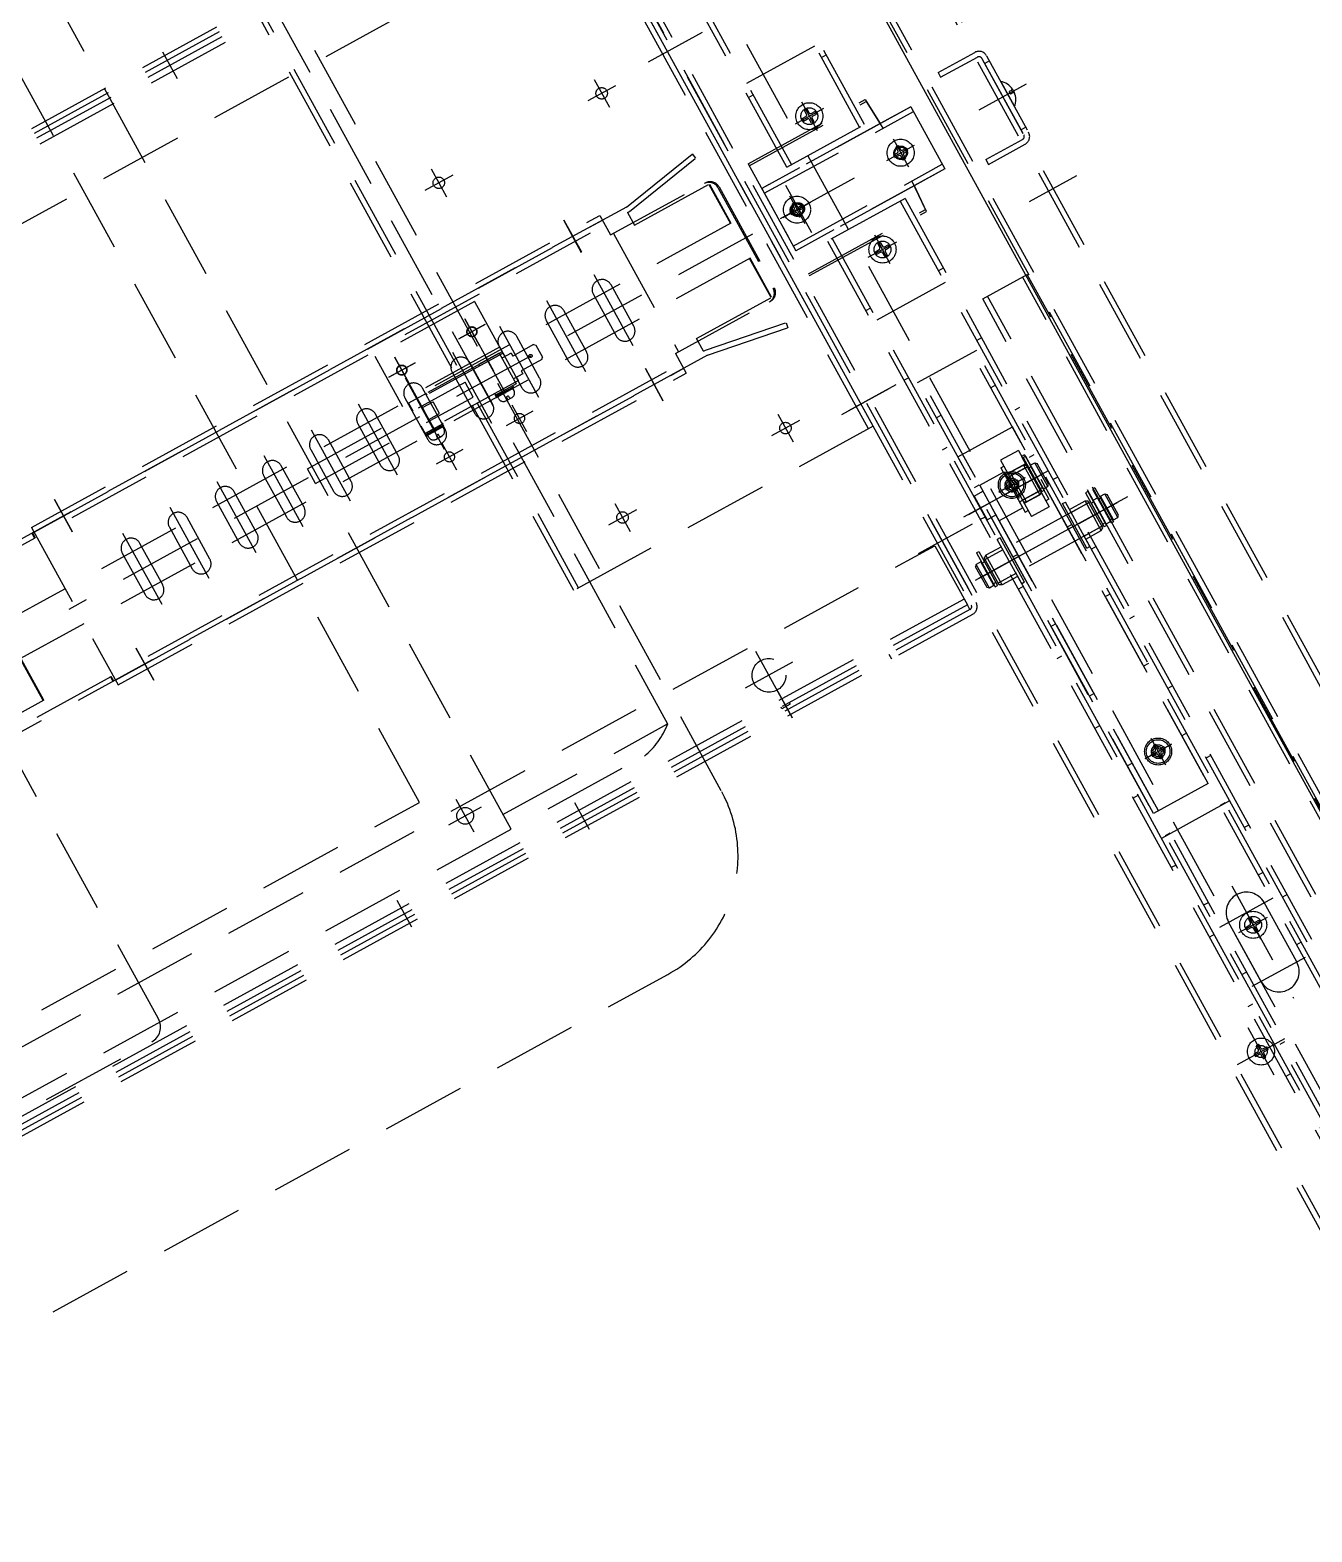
# Model space of a CAD drawing. Header units: millimetres. Extents: x 75184266 to 76346726, y -35077925 to -33679385.
# Drawn here: x 75328082.9 to 75328462.3, y -34896656.2 to -34896211.7 of the extents above; entities that cross this region are included whole.
import ezdxf

# ---------------------------------------------------------------- set-up
doc = ezdxf.new("R2010")
doc.units = ezdxf.units.MM
doc.header["$LTSCALE"] = 50
doc.header["$MEASUREMENT"] = 0
doc.linetypes.add('XR-지하3층$0$생활체육시설(최종)$0$HIDDENX2', pattern=[0.75, 0.5, -0.25])
doc.layers.add('건축', color=8, linetype='CONTINUOUS', plot=False)

msp = doc.modelspace()

# ---------------------------------------------------------------- linework, layer by layer
at = {"layer": '건축'}
msp.add_line((75326728.56, -34893280.17, 0), (75329175.43, -34897737.75, 0), dxfattribs=at)
at = {"layer": '건축', "linetype": 'XR-지하3층$0$생활체육시설(최종)$0$HIDDENX2'}
for p, q in [((75328754.37, -34896933.49, 0), (75327767.93, -34895136.43, 0)), ((75328755.78, -34896932.72, 0), (75327769.33, -34895135.66, 0)), ((75328740.87, -34896940.9, 0), (75327754.43, -34895143.84, 0)), ((75328739.47, -34896941.67, 0), (75327753.02, -34895144.61, 0)), ((75328704.06, -34896961.11, 0), (75327717.61, -34895164.05, 0)), ((75328328.43, -34896240.44, 0), (75327740.41, -34895169.22, 0)), ((75328329.83, -34896239.67, 0), (75327741.81, -34895168.45, 0)), ((75328686.52, -34896970.74, 0), (75327700.08, -34895173.68, 0)), ((75328687.93, -34896969.97, 0), (75327701.48, -34895172.91, 0)), ((75328306.86, -34896252.28, 0), (75327718.84, -34895181.06, 0)), ((75328308.26, -34896251.51, 0), (75327720.24, -34895180.29, 0)), ((75328287.49, -34896436.87, 0), (75328037.27, -34895981.03, 0)), ((75328045.45, -34896005.06, 0), (75328271.61, -34896417.07, 0)), ((75328225.27, -34896448.21, 0), (75327994.3, -34896027.44, 0)), ((75328198.12, -34896440.3, 0), (75327986.39, -34896054.59, 0)), ((75328236.73, -34896156.74, 0), (75327764.85, -34896415.76, 0)), ((75328332.41, -34896328.95, 0), (75328238.43, -34896157.75, 0)), ((75328240.26, -34896157.77, 0), (75328362.87, -34896381.13, 0)), ((75328237.5, -34896158.14, 0), (75327765.62, -34896417.17, 0)), ((75328237.5, -34896158.14, 0), (75327765.62, -34896417.17, 0)), ((75328238.27, -34896159.54, 0), (75327766.39, -34896418.57, 0)), ((75328238.27, -34896159.54, 0), (75327766.39, -34896418.57, 0)), ((75328239.24, -34896161.3, 0), (75327767.35, -34896420.32, 0)), ((75328331, -34896329.72, 0), (75328237.03, -34896158.52, 0)), ((75328238.86, -34896158.54, 0), (75328361.47, -34896381.9, 0)), ((75327776.02, -34896436.1, 0), (75328247.9, -34896177.07, 0)), ((75328243.87, -34896377.55, 0), (75328149.89, -34896206.35, 0)), ((75328245.27, -34896376.78, 0), (75328151.29, -34896205.58, 0)), ((75328265.92, -34896221.14, 0), (75328279.95, -34896213.44, 0)), ((75328267.94, -34896220.03, 0), (75328281.97, -34896212.33, 0)), ((75328122.15, -34896218.15, 0), (75328126.48, -34896226.04, 0)), ((75328295.03, -34896227.4, 0), (75328315.19, -34896216.34, 0)), ((75328317.12, -34896219.84, 0), (75328318.52, -34896219.07, 0)), ((75328351.62, -34896224.29, 0), (75328362.49, -34896218.33, 0)), ((75328352.39, -34896225.69, 0), (75328363.26, -34896219.73, 0)), ((75328366.02, -34896219.35, 0), (75328378.43, -34896241.97, 0)), ((75328351.62, -34896224.29, 0), (75328352.39, -34896225.69, 0)), ((75328364.61, -34896220.12, 0), (75328377.03, -34896242.74, 0)), ((75328366.83, -34896220.84, 0), (75328365.43, -34896221.61, 0)), ((75328256.21, -34896228.18, 0), (75328247.97, -34896232.7, 0)), ((75328249.83, -34896226.32, 0), (75328254.36, -34896234.56, 0)), ((75328363.81, -34896235.28, 0), (75328377.83, -34896227.58, 0)), ((75328370.3, -34896227.16, 0), (75328370.45, -34896227.07, 0)), ((75328370.3, -34896227.16, 0), (75328374.15, -34896234.17, 0)), ((75328295.41, -34896251.27, 0), (75328330.04, -34896232.26, 0)), ((75328295.55, -34896231.68, 0), (75328296.96, -34896230.91, 0)), ((75328295.74, -34896251.86, 0), (75328330.36, -34896232.85, 0)), ((75328311.22, -34896233, 0), (75328315.84, -34896241.42, 0)), ((75328330.04, -34896232.26, 0), (75328334.55, -34896239.37, 0)), ((75328330.36, -34896232.85, 0), (75328335.32, -34896240.77, 0)), ((75328373.33, -34896229.56, 0), (75328372.65, -34896229.93, 0)), ((75328373.75, -34896230.33, 0), (75328373.07, -34896230.7, 0)), ((75328343.55, -34896234.43, 0), (75328299.45, -34896258.63, 0)), ((75328300.22, -34896260.03, 0), (75328344.32, -34896235.83, 0)), ((75328317.74, -34896234.9, 0), (75328309.33, -34896239.52, 0)), ((75328311.44, -34896237.86, 0), (75328312.55, -34896237.25, 0)), ((75328312.73, -34896236.65, 0), (75328312.12, -34896235.54, 0)), ((75328313.5, -34896236.23, 0), (75328312.88, -34896235.12, 0)), ((75328314.09, -34896236.41, 0), (75328315.2, -34896235.79, 0)), ((75328314.95, -34896238.88, 0), (75328314.34, -34896237.77, 0)), ((75328314.51, -34896237.17, 0), (75328315.63, -34896236.56, 0)), ((75328343.55, -34896234.43, 0), (75328334.47, -34896239.41, 0)), ((75328343.55, -34896234.43, 0), (75328353.65, -34896252.83, 0)), ((75328343.55, -34896234.43, 0), (75328353.65, -34896252.83, 0)), ((75328374.15, -34896234.17, 0), (75328374.3, -34896234.08, 0)), ((75328334.47, -34896239.41, 0), (75328299.45, -34896258.63, 0)), ((75328306.86, -34896252.28, 0), (75328329.83, -34896239.67, 0)), ((75328311.86, -34896238.63, 0), (75328312.98, -34896238.02, 0)), ((75328314.18, -34896239.3, 0), (75328313.57, -34896238.19, 0)), ((75328377.61, -34896240.48, 0), (75328376.21, -34896241.25, 0)), ((75328336.46, -34896250.29, 0), (75328344.7, -34896245.77, 0)), ((75328336.46, -34896250.29, 0), (75328344.7, -34896245.77, 0)), ((75328338.32, -34896243.91, 0), (75328342.84, -34896252.15, 0)), ((75328338.32, -34896243.91, 0), (75328342.84, -34896252.15, 0)), ((75328339.16, -34896246.36, 0), (75328339.77, -34896247.48, 0)), ((75328339.93, -34896245.94, 0), (75328340.54, -34896247.05, 0)), ((75328341.14, -34896247.23, 0), (75328342.25, -34896246.62, 0)), ((75328365.76, -34896250.06, 0), (75328376.63, -34896244.1, 0)), ((75328366.53, -34896251.47, 0), (75328377.4, -34896245.5, 0)), ((75328259.38, -34896264.08, 0), (75328278.96, -34896248.37, 0)), ((75328260.28, -34896265.42, 0), (75328279.96, -34896249.61, 0)), ((75328279.96, -34896249.61, 0), (75328278.96, -34896248.37, 0)), ((75328338.48, -34896248.68, 0), (75328339.6, -34896248.07, 0)), ((75328338.91, -34896249.45, 0), (75328340.02, -34896248.84, 0)), ((75328340.62, -34896249.01, 0), (75328341.23, -34896250.13, 0)), ((75328341.38, -34896248.59, 0), (75328342, -34896249.7, 0)), ((75328341.56, -34896248, 0), (75328342.67, -34896247.38, 0)), ((75328365.76, -34896250.06, 0), (75328366.53, -34896251.47, 0)), ((75328208, -34896254.64, 0), (75328199.76, -34896259.17, 0)), ((75328201.62, -34896252.79, 0), (75328206.14, -34896261.03, 0)), ((75328326.85, -34896255.57, 0), (75328293.82, -34896273.7, 0)), ((75328295.41, -34896251.27, 0), (75328313.6, -34896284.4, 0)), ((75328308.79, -34896275.64, 0), (75328352.88, -34896251.43, 0)), ((75328308.79, -34896275.64, 0), (75328352.88, -34896251.43, 0)), ((75328353.65, -34896252.83, 0), (75328309.56, -34896277.04, 0)), ((75328353.65, -34896252.83, 0), (75328344.57, -34896257.82, 0)), ((75328378.72, -34896262.46, 0), (75328392.75, -34896254.76, 0)), ((75328254.69, -34896272.36, 0), (75328282.77, -34896256.95, 0)), ((75328261.81, -34896269.48, 0), (75328283.99, -34896257.31, 0)), ((75328283.83, -34896257.4, 0), (75328290.18, -34896268.97, 0)), ((75328283.99, -34896257.31, 0), (75328290.34, -34896268.88, 0)), ((75328286.46, -34896258.34, 0), (75328302.83, -34896288.15, 0)), ((75328286.83, -34896258.15, 0), (75328303.19, -34896287.95, 0)), ((75328299.45, -34896258.63, 0), (75328309.56, -34896277.04, 0)), ((75328306.48, -34896257.62, 0), (75328314.18, -34896271.65, 0)), ((75328344.57, -34896257.82, 0), (75328309.56, -34896277.04, 0)), ((75328347.9, -34896264.8, 0), (75328343.88, -34896256.37, 0)), ((75328348.23, -34896265.4, 0), (75328344.65, -34896257.77, 0)), ((75328259.38, -34896264.08, 0), (75328051.19, -34896378.37, 0)), ((75328305.78, -34896267.14, 0), (75328314.02, -34896262.61, 0)), ((75328305.78, -34896267.14, 0), (75328314.02, -34896262.61, 0)), ((75328307.63, -34896260.75, 0), (75328312.16, -34896268.99, 0)), ((75328307.63, -34896260.75, 0), (75328312.16, -34896268.99, 0)), ((75328308.48, -34896263.2, 0), (75328309.09, -34896264.32, 0)), ((75328309.25, -34896262.78, 0), (75328309.86, -34896263.9, 0)), ((75328310.45, -34896264.07, 0), (75328311.57, -34896263.46, 0)), ((75328310.88, -34896264.84, 0), (75328311.99, -34896264.23, 0)), ((75328341.86, -34896261.59, 0), (75328318.89, -34896274.2, 0)), ((75328340.46, -34896262.36, 0), (75328708.09, -34896932.09, 0)), ((75328341.86, -34896261.59, 0), (75328709.49, -34896931.32, 0)), ((75327930.98, -34896446.17, 0), (75328260.28, -34896265.42, 0)), ((75328290.34, -34896268.88, 0), (75328009.73, -34896422.91, 0)), ((75328083.34, -34896358.89, 0), (75328251.52, -34896266.58, 0)), ((75328084.11, -34896360.29, 0), (75328252.29, -34896267.98, 0)), ((75328246.15, -34896277.62, 0), (75328240.86, -34896267.98, 0)), ((75328240.93, -34896267.94, 0), (75328246.1, -34896277.37, 0)), ((75328251.52, -34896266.58, 0), (75328254.69, -34896272.36, 0)), ((75328259.74, -34896265.71, 0), (75328261.81, -34896269.48, 0)), ((75328307.8, -34896265.52, 0), (75328308.92, -34896264.91, 0)), ((75328308.22, -34896266.29, 0), (75328309.34, -34896265.68, 0)), ((75328309.93, -34896265.85, 0), (75328310.55, -34896266.97, 0)), ((75328310.7, -34896265.43, 0), (75328311.31, -34896266.55, 0)), ((75328313.27, -34896283.81, 0), (75328347.9, -34896264.8, 0)), ((75328313.6, -34896284.4, 0), (75328348.23, -34896265.4, 0)), ((75328296.75, -34896272.09, 0), (75328094.4, -34896383.17, 0)), ((75328255.56, -34896271.88, 0), (75328274.81, -34896306.95, 0)), ((75328320.29, -34896273.43, 0), (75328687.93, -34896943.16, 0)), ((75328337.5, -34896280.87, 0), (75328332.88, -34896272.45, 0)), ((75328318.89, -34896274.2, 0), (75328686.52, -34896943.93, 0)), ((75328330.98, -34896278.97, 0), (75328339.39, -34896274.35, 0)), ((75328333.09, -34896277.31, 0), (75328334.21, -34896276.7, 0)), ((75328333.52, -34896278.08, 0), (75328334.63, -34896277.47, 0)), ((75328333.77, -34896274.99, 0), (75328334.38, -34896276.1, 0)), ((75328334.54, -34896274.57, 0), (75328335.15, -34896275.68, 0)), ((75328335.22, -34896277.64, 0), (75328335.84, -34896278.75, 0)), ((75328335.74, -34896275.85, 0), (75328336.86, -34896275.24, 0)), ((75328335.99, -34896277.22, 0), (75328336.6, -34896278.33, 0)), ((75328336.17, -34896276.62, 0), (75328337.28, -34896276.01, 0)), ((75328296.02, -34896279.22, 0), (75328015.41, -34896433.26, 0)), ((75328302.21, -34896290.88, 0), (75328295.86, -34896279.31, 0)), ((75328302.37, -34896290.79, 0), (75328296.02, -34896279.22, 0)), ((75328353.17, -34896282.19, 0), (75328351.76, -34896282.96, 0)), ((75328261.38, -34896305.2, 0), (75328249.83, -34896284.16, 0)), ((75328353.69, -34896286.47, 0), (75328333.53, -34896297.53, 0)), ((75328364.86, -34896291.23, 0), (75328378.01, -34896284.02, 0)), ((75328726.44, -34896922.08, 0), (75328376.61, -34896284.79, 0)), ((75328727.84, -34896921.32, 0), (75328378.01, -34896284.02, 0)), ((75328249.62, -34896289.98, 0), (75328256.36, -34896302.25, 0)), ((75328261.58, -34896299.38, 0), (75328254.85, -34896287.11, 0)), ((75328280.19, -34896302.97, 0), (75328302.37, -34896290.79, 0)), ((75328714.69, -34896928.53, 0), (75328364.86, -34896291.23, 0)), ((75328716.09, -34896927.76, 0), (75328366.26, -34896290.46, 0)), ((75328214.41, -34896292.02, 0), (75328184.96, -34896308.19, 0)), ((75328214.41, -34896292.02, 0), (75328222.59, -34896306.92, 0)), ((75328247.43, -34896312.85, 0), (75328235.89, -34896291.81, 0)), ((75328247.64, -34896307.03, 0), (75328240.91, -34896294.76, 0)), ((75328273.94, -34896307.43, 0), (75328302.02, -34896292.02, 0)), ((75328331.6, -34896294.03, 0), (75328330.2, -34896294.8, 0)), ((75328120.92, -34896504.36, 0), (75328006.39, -34896295.73, 0)), ((75328217.61, -34896298.82, 0), (75328209.72, -34896303.15, 0)), ((75328217.5, -34896298.88, 0), (75328209.83, -34896303.09, 0)), ((75328211.5, -34896297.04, 0), (75328215.83, -34896304.93, 0)), ((75328211.55, -34896297.13, 0), (75328215.78, -34896304.84, 0)), ((75328233.49, -34896320.5, 0), (75328221.94, -34896299.46, 0)), ((75328235.68, -34896297.63, 0), (75328242.41, -34896309.9, 0)), ((75328282.8, -34896306.44, 0), (75328306.7, -34896298.32, 0)), ((75328283.44, -34896307.91, 0), (75328307.21, -34896299.84, 0)), ((75328306.7, -34896298.32, 0), (75328307.21, -34896299.84, 0)), ((75328233.7, -34896314.69, 0), (75328226.96, -34896302.41, 0)), ((75328282.26, -34896306.74, 0), (75328280.19, -34896302.97, 0)), ((75328364.47, -34896302.79, 0), (75328363.07, -34896303.56, 0)), ((75327953.5, -34896487.2, 0), (75328282.8, -34896306.44, 0)), ((75328283.44, -34896307.91, 0), (75328075.25, -34896422.2, 0)), ((75328184.96, -34896308.19, 0), (75328193.14, -34896323.09, 0)), ((75328190.77, -34896308.42, 0), (75328195.1, -34896316.31, 0)), ((75328190.81, -34896308.51, 0), (75328195.04, -34896316.23, 0)), ((75328221.82, -34896305.52, 0), (75328192.37, -34896321.69, 0)), ((75328222.59, -34896306.92, 0), (75328193.14, -34896323.09, 0)), ((75328222.96, -34896307.29, 0), (75328195.14, -34896322.56, 0)), ((75328219.55, -34896328.16, 0), (75328208, -34896307.12, 0)), ((75328221.78, -34896307.37, 0), (75328215.67, -34896310.72, 0)), ((75328215.69, -34896304.67, 0), (75328220.02, -34896312.56, 0)), ((75328223.69, -34896319.25, 0), (75328217.74, -34896308.41, 0)), ((75328221.74, -34896305.28, 0), (75328228.47, -34896317.56, 0)), ((75328221.78, -34896307.37, 0), (75328226.74, -34896316.4, 0)), ((75328225.33, -34896307.3, 0), (75328222.58, -34896308.81, 0)), ((75328223.51, -34896308.3, 0), (75328222.96, -34896307.29, 0)), ((75328225.33, -34896307.3, 0), (75328225.82, -34896308.18, 0)), ((75328231.93, -34896304.82, 0), (75328225.82, -34896308.18, 0)), ((75328231.93, -34896304.82, 0), (75328232.64, -34896305, 0)), ((75328232.64, -34896305, 0), (75328234.56, -34896308.51, 0)), ((75328234.33, -34896309.2, 0), (75328234.56, -34896308.51, 0)), ((75328273.94, -34896307.43, 0), (75328277.12, -34896313.21, 0)), ((75328362.99, -34896306.52, 0), (75328345.46, -34896316.15, 0)), ((75328700.95, -34896925.52, 0), (75328361.59, -34896307.29, 0)), ((75328702.35, -34896924.76, 0), (75328362.99, -34896306.52, 0)), ((75328108.17, -34896404.12, 0), (75328276.35, -34896311.81, 0)), ((75328108.94, -34896405.53, 0), (75328277.12, -34896313.21, 0)), ((75328196.88, -34896310.2, 0), (75328188.99, -34896314.53, 0)), ((75328196.76, -34896310.27, 0), (75328189.09, -34896314.47, 0)), ((75328207.79, -34896312.94, 0), (75328214.53, -34896325.21, 0)), ((75328219.76, -34896322.34, 0), (75328213.02, -34896310.07, 0)), ((75328215.67, -34896310.72, 0), (75328215.91, -34896311.16, 0)), ((75328228.7, -34896313.44, 0), (75328225.95, -34896314.95, 0)), ((75328234.33, -34896309.2, 0), (75328228.22, -34896312.56, 0)), ((75328228.22, -34896312.56, 0), (75328228.7, -34896313.44, 0)), ((75328264.92, -34896311.81, 0), (75328270.21, -34896321.45, 0)), ((75328270.28, -34896321.41, 0), (75328265.11, -34896311.99, 0)), ((75328164.99, -34896341.57, 0), (75328211.67, -34896315.94, 0)), ((75328205.61, -34896335.81, 0), (75328194.06, -34896314.77, 0)), ((75328194.95, -34896316.05, 0), (75328199.28, -34896323.94, 0)), ((75328205.82, -34896329.99, 0), (75328199.08, -34896317.72, 0)), ((75328227.43, -34896315.44, 0), (75328199.61, -34896330.72, 0)), ((75328214.08, -34896320.32, 0), (75328211.67, -34896315.94, 0)), ((75328220.62, -34896319.75, 0), (75328225.76, -34896316.93, 0)), ((75328226.74, -34896316.4, 0), (75328220.63, -34896319.75, 0)), ((75328220.8, -34896320.08, 0), (75328225.94, -34896317.26, 0)), ((75328220.98, -34896320.41, 0), (75328226.12, -34896317.59, 0)), ((75328226.12, -34896317.59, 0), (75328225.76, -34896316.93, 0)), ((75328226.15, -34896318.41, 0), (75328225.8, -34896317.77, 0)), ((75328227.43, -34896315.44, 0), (75328226.88, -34896314.44, 0)), ((75328323.19, -34896325.45, 0), (75328337.21, -34896317.76, 0)), ((75328325.2, -34896324.35, 0), (75328339.23, -34896316.65, 0)), ((75328342.91, -34896314.63, 0), (75328341.51, -34896315.4, 0)), ((75328684.82, -34896934.38, 0), (75328345.46, -34896316.15, 0)), ((75328686.22, -34896933.61, 0), (75328346.86, -34896315.38, 0)), ((75328368.64, -34896316.82, 0), (75328367.24, -34896317.59, 0)), ((75328167.4, -34896345.95, 0), (75328214.08, -34896320.32, 0)), ((75328193.85, -34896320.59, 0), (75328200.59, -34896332.86, 0)), ((75328200.13, -34896319.26, 0), (75328194.9, -34896322.13, 0)), ((75328194.9, -34896322.13, 0), (75328196.17, -34896324.45, 0)), ((75328202.96, -34896330.62, 0), (75328197.02, -34896319.79, 0)), ((75328199.03, -34896323.45, 0), (75328202.2, -34896321.71, 0)), ((75328200.13, -34896319.26, 0), (75328200.37, -34896319.69, 0)), ((75328204.13, -34896325.22, 0), (75328202.2, -34896321.71, 0)), ((75328220.39, -34896319.31, 0), (75328220.63, -34896319.75, 0)), ((75328220.98, -34896320.41, 0), (75328220.62, -34896319.75, 0)), ((75328221.66, -34896320.87, 0), (75328221.31, -34896320.23, 0)), ((75328223.7, -34896321.46, 0), (75328225.55, -34896320.45, 0)), ((75328224.18, -34896320.83, 0), (75328223.9, -34896320.32, 0)), ((75328224.76, -34896320.51, 0), (75328224.48, -34896320, 0)), ((75328191.67, -34896343.46, 0), (75328180.12, -34896322.42, 0)), ((75328191.88, -34896337.64, 0), (75328185.14, -34896325.37, 0)), ((75328200.95, -34896326.96, 0), (75328199.03, -34896323.45, 0)), ((75328200.95, -34896326.96, 0), (75328204.13, -34896325.22, 0)), ((75328231.71, -34896324.51, 0), (75328223.82, -34896328.84, 0)), ((75328229.93, -34896330.62, 0), (75328225.6, -34896322.73, 0)), ((75328304.21, -34896325.38, 0), (75328308.73, -34896333.62, 0)), ((75328351.11, -34896326.45, 0), (75328352.51, -34896325.68, 0)), ((75328375.78, -34896323.39, 0), (75328374.38, -34896324.16, 0)), ((75328177.73, -34896351.12, 0), (75328166.18, -34896330.08, 0)), ((75328179.91, -34896328.24, 0), (75328186.65, -34896340.51, 0)), ((75328198.58, -34896328.83, 0), (75328199.85, -34896331.15, 0)), ((75328205.08, -34896328.28, 0), (75328199.85, -34896331.15, 0)), ((75328199.9, -34896331.13, 0), (75328205.04, -34896328.31, 0)), ((75328200.26, -34896331.79, 0), (75328199.9, -34896331.13, 0)), ((75328200.08, -34896331.46, 0), (75328205.22, -34896328.64, 0)), ((75328200.26, -34896331.79, 0), (75328205.4, -34896328.97, 0)), ((75328204.84, -34896327.85, 0), (75328205.08, -34896328.28, 0)), ((75328205.4, -34896328.97, 0), (75328205.04, -34896328.31, 0)), ((75328205.42, -34896329.79, 0), (75328205.07, -34896329.15, 0)), ((75328332.41, -34896328.95, 0), (75328243.87, -34896377.55, 0)), ((75328310.59, -34896327.24, 0), (75328302.35, -34896331.76, 0)), ((75328357.5, -34896338, 0), (75328373.63, -34896329.14, 0)), ((75328431.57, -34896434.69, 0), (75328373.63, -34896329.14, 0)), ((75328177.93, -34896345.3, 0), (75328171.2, -34896333.02, 0)), ((75328200.94, -34896332.25, 0), (75328200.59, -34896331.61, 0)), ((75328202.97, -34896332.84, 0), (75328204.83, -34896331.82, 0)), ((75328203.46, -34896332.2, 0), (75328203.18, -34896331.69, 0)), ((75328204.03, -34896331.89, 0), (75328203.75, -34896331.38, 0)), ((75328209.2, -34896341.99, 0), (75328204.87, -34896334.1, 0)), ((75328354.22, -34896335.23, 0), (75328352.82, -34896336, 0)), ((75328163.78, -34896358.77, 0), (75328152.24, -34896337.73, 0)), ((75328165.97, -34896335.89, 0), (75328172.71, -34896348.17, 0)), ((75328210.98, -34896335.88, 0), (75328203.09, -34896340.22, 0)), ((75328415.44, -34896443.54, 0), (75328357.5, -34896338, 0)), ((75328416.84, -34896442.77, 0), (75328358.9, -34896337.23, 0)), ((75328375.4, -34896336.16, 0), (75328370.14, -34896339.04, 0)), ((75328370.14, -34896339.04, 0), (75328379.28, -34896355.7, 0)), ((75328377.56, -34896340.09, 0), (75328372.3, -34896342.98, 0)), ((75328377.57, -34896340.1, 0), (75328372.96, -34896342.63, 0)), ((75328375.4, -34896336.16, 0), (75328384.54, -34896352.81, 0)), ((75328377.24, -34896337.43, 0), (75328376.36, -34896337.91, 0)), ((75328376.36, -34896337.91, 0), (75328383.58, -34896351.06, 0)), ((75328376.78, -34896338.25, 0), (75328377.48, -34896337.87, 0)), ((75328376.78, -34896338.25, 0), (75328382.3, -34896348.3, 0)), ((75328377.24, -34896337.43, 0), (75328384.46, -34896350.58, 0)), ((75328377.48, -34896337.87, 0), (75328383, -34896347.92, 0)), ((75328379.95, -34896337.42, 0), (75328378.55, -34896338.19, 0)), ((75328378.94, -34896340.48, 0), (75328380.26, -34896339.76, 0)), ((75328380.26, -34896339.76, 0), (75328380.94, -34896339.96, 0)), ((75328384.11, -34896346.78, 0), (75328380.26, -34896339.76, 0)), ((75328384.31, -34896346.1, 0), (75328380.94, -34896339.96, 0)), ((75328384.31, -34896346.1, 0), (75328380.94, -34896339.96, 0)), ((75328152.03, -34896343.55, 0), (75328158.76, -34896355.82, 0)), ((75328163.99, -34896352.95, 0), (75328157.26, -34896340.68, 0)), ((75328167.4, -34896345.95, 0), (75328164.99, -34896341.57, 0)), ((75328359.31, -34896355.82, 0), (75328385.35, -34896341.53, 0)), ((75328363.96, -34896346.43, 0), (75328370.97, -34896342.58, 0)), ((75328377.39, -34896344.19, 0), (75328369.5, -34896348.52, 0)), ((75328377.34, -34896344.22, 0), (75328369.63, -34896348.45, 0)), ((75328370.23, -34896341.28, 0), (75328371.1, -34896340.8, 0)), ((75328370.23, -34896341.28, 0), (75328377.44, -34896354.43, 0)), ((75328376.74, -34896353.1, 0), (75328370.97, -34896342.58, 0)), ((75328371.1, -34896340.8, 0), (75328378.32, -34896353.94, 0)), ((75328371.28, -34896342.41, 0), (75328375.61, -34896350.3, 0)), ((75328375.6, -34896350.19, 0), (75328371.37, -34896342.48, 0)), ((75328382.31, -34896343.2, 0), (75328371.61, -34896349.07, 0)), ((75328371.93, -34896344.33, 0), (75328378.07, -34896340.97, 0)), ((75328382.48, -34896343.11, 0), (75328372.21, -34896348.74, 0)), ((75328372.31, -34896342.99, 0), (75328376.91, -34896340.46, 0)), ((75328372.37, -34896348.65, 0), (75328383.07, -34896342.78, 0)), ((75328372.96, -34896342.63, 0), (75328372.51, -34896343.37, 0)), ((75328372.51, -34896343.37, 0), (75328376.91, -34896351.37, 0)), ((75328378.05, -34896340.98, 0), (75328372.79, -34896343.86, 0)), ((75328372.79, -34896343.86, 0), (75328378.05, -34896340.98, 0)), ((75328372.84, -34896344.24, 0), (75328373.45, -34896345.35, 0)), ((75328372.96, -34896342.63, 0), (75328377.78, -34896351.39, 0)), ((75328384.22, -34896342.15, 0), (75328376.86, -34896346.19, 0)), ((75328376.91, -34896340.46, 0), (75328381.72, -34896349.23, 0)), ((75328376.91, -34896340.46, 0), (75328377.77, -34896340.48, 0)), ((75328377.77, -34896340.48, 0), (75328382.17, -34896348.49, 0)), ((75328381.92, -34896347.98, 0), (75328378.07, -34896340.97, 0)), ((75328378.31, -34896341.4, 0), (75328379.18, -34896340.92, 0)), ((75328382.79, -34896347.5, 0), (75328378.94, -34896340.48, 0)), ((75328387.09, -34896343.99, 0), (75328385.69, -34896344.76, 0)), ((75328149.84, -34896366.42, 0), (75328138.29, -34896345.38, 0)), ((75328150.05, -34896360.6, 0), (75328143.31, -34896348.33, 0)), ((75328360.71, -34896355.06, 0), (75328372.98, -34896348.32, 0)), ((75328362.29, -34896349.63, 0), (75328364.92, -34896348.18, 0)), ((75328362.42, -34896347.05, 0), (75328363.82, -34896346.28, 0)), ((75328369.73, -34896356.95, 0), (75328363.96, -34896346.43, 0)), ((75328372.5, -34896346.37, 0), (75328371.39, -34896346.98, 0)), ((75328372.93, -34896347.14, 0), (75328371.81, -34896347.75, 0)), ((75328372.07, -34896344.66, 0), (75328372.68, -34896345.78, 0)), ((75328373.52, -34896347.31, 0), (75328374.13, -34896348.43, 0)), ((75328375.16, -34896344.92, 0), (75328374.04, -34896345.53, 0)), ((75328374.29, -34896346.89, 0), (75328374.9, -34896348, 0)), ((75328375.58, -34896345.68, 0), (75328374.46, -34896346.3, 0)), ((75328375.78, -34896351.35, 0), (75328381.92, -34896347.98, 0)), ((75328381.9, -34896347.99, 0), (75328376.64, -34896350.88, 0)), ((75328376.64, -34896350.88, 0), (75328381.9, -34896347.99, 0)), ((75328382.37, -34896348.86, 0), (75328377.11, -34896351.75, 0)), ((75328382.38, -34896348.87, 0), (75328377.78, -34896351.39, 0)), ((75328381.68, -34896347.54, 0), (75328382.55, -34896347.06, 0)), ((75328381.72, -34896349.23, 0), (75328382.17, -34896348.49, 0)), ((75328382.3, -34896348.3, 0), (75328383, -34896347.92, 0)), ((75328382.79, -34896347.5, 0), (75328384.11, -34896346.78, 0)), ((75328384.11, -34896346.78, 0), (75328384.31, -34896346.1, 0)), ((75328384.11, -34896346.78, 0), (75328384.31, -34896346.1, 0)), ((75328395.96, -34896348.31, 0), (75328395.26, -34896348.7, 0)), ((75328395.26, -34896348.7, 0), (75328400.78, -34896358.75, 0)), ((75328395.96, -34896348.31, 0), (75328401.48, -34896358.36, 0)), ((75328398.07, -34896347.16, 0), (75328397.37, -34896347.54, 0)), ((75328397.37, -34896347.54, 0), (75328402.89, -34896357.59, 0)), ((75328398.07, -34896347.16, 0), (75328403.59, -34896357.21, 0)), ((75328399.69, -34896349.69, 0), (75328401, -34896348.97, 0)), ((75328404.85, -34896355.98, 0), (75328401, -34896348.97, 0)), ((75328401, -34896348.97, 0), (75328401.68, -34896349.17, 0)), ((75328095.47, -34896360.33, 0), (75328090.18, -34896350.69, 0)), ((75328090.18, -34896350.69, 0), (75328095.35, -34896360.11, 0)), ((75328135.9, -34896374.07, 0), (75328124.35, -34896353.04, 0)), ((75328138.09, -34896351.2, 0), (75328144.82, -34896363.47, 0)), ((75328255.99, -34896351.84, 0), (75328260.52, -34896360.08, 0)), ((75328362.29, -34896349.63, 0), (75328366.14, -34896356.64, 0)), ((75328362.73, -34896374.54, 0), (75328407.79, -34896349.8, 0)), ((75328396.71, -34896351.33, 0), (75328365.15, -34896368.65, 0)), ((75328376.74, -34896353.1, 0), (75328369.73, -34896356.95, 0)), ((75328377.78, -34896351.39, 0), (75328376.91, -34896351.37, 0)), ((75328377.12, -34896351.75, 0), (75328381.72, -34896349.23, 0)), ((75328384.54, -34896352.81, 0), (75328379.28, -34896355.7, 0)), ((75328384.46, -34896350.58, 0), (75328383.58, -34896351.06, 0)), ((75328388.45, -34896351.87, 0), (75328389.32, -34896351.39, 0)), ((75328395.67, -34896365.02, 0), (75328388.45, -34896351.87, 0)), ((75328396.54, -34896364.53, 0), (75328389.32, -34896351.39, 0)), ((75328390.53, -34896353.58, 0), (75328395.13, -34896351.05, 0)), ((75328391.01, -34896354.45, 0), (75328396.27, -34896351.57, 0)), ((75328393.37, -34896357.72, 0), (75328405.64, -34896350.98, 0)), ((75328399.94, -34896359.82, 0), (75328395.13, -34896351.05, 0)), ((75328395.13, -34896351.05, 0), (75328396, -34896351.07, 0)), ((75328395.26, -34896356.68, 0), (75328402.62, -34896352.64, 0)), ((75328400.39, -34896359.08, 0), (75328396, -34896351.07, 0)), ((75328400.56, -34896358.34, 0), (75328396.71, -34896351.33, 0)), ((75328396.95, -34896351.76, 0), (75328397.82, -34896351.28, 0)), ((75328397.36, -34896355.53, 0), (75328404.72, -34896351.49, 0)), ((75328397.58, -34896350.84, 0), (75328398.81, -34896350.17, 0)), ((75328401.43, -34896357.86, 0), (75328397.58, -34896350.84, 0)), ((75328402.66, -34896357.18, 0), (75328398.81, -34896350.17, 0)), ((75328399.05, -34896350.61, 0), (75328399.93, -34896350.13, 0)), ((75328403.54, -34896356.7, 0), (75328399.69, -34896349.69, 0)), ((75328405.05, -34896355.3, 0), (75328401.68, -34896349.17, 0)), ((75328405.05, -34896355.3, 0), (75328401.68, -34896349.17, 0)), ((75328136.11, -34896368.26, 0), (75328129.37, -34896355.98, 0)), ((75328262.38, -34896353.7, 0), (75328254.14, -34896358.22, 0)), ((75328347.82, -34896365.55, 0), (75328361.84, -34896357.85, 0)), ((75328365.53, -34896355.83, 0), (75328364.12, -34896356.6, 0)), ((75328366.14, -34896356.64, 0), (75328368.77, -34896355.2, 0)), ((75328377.44, -34896354.43, 0), (75328378.32, -34896353.94, 0)), ((75328396.35, -34896356.08, 0), (75328384.08, -34896362.82, 0)), ((75328400.53, -34896353.79, 0), (75328389.83, -34896359.66, 0)), ((75328400.32, -34896357.9, 0), (75328401.19, -34896357.42, 0)), ((75328401.43, -34896357.86, 0), (75328402.66, -34896357.18, 0)), ((75328402.42, -34896356.75, 0), (75328403.3, -34896356.26, 0)), ((75328403.59, -34896357.21, 0), (75328402.89, -34896357.59, 0)), ((75328403.54, -34896356.7, 0), (75328404.85, -34896355.98, 0)), ((75328404.85, -34896355.98, 0), (75328405.05, -34896355.3, 0)), ((75328404.85, -34896355.98, 0), (75328405.05, -34896355.3, 0)), ((75328083.34, -34896358.89, 0), (75328108.94, -34896405.53, 0)), ((75328083.46, -34896360.65, 0), (75328084.23, -34896362.05, 0)), ((75328083.62, -34896360.56, 0), (75328084.39, -34896361.97, 0)), ((75328121.96, -34896381.73, 0), (75328110.41, -34896360.69, 0)), ((75328124.14, -34896358.85, 0), (75328130.88, -34896371.13, 0)), ((75328345.8, -34896366.66, 0), (75328359.83, -34896358.96, 0)), ((75328400.56, -34896358.34, 0), (75328369, -34896375.66, 0)), ((75328370.04, -34896361.97, 0), (75328369.16, -34896362.45, 0)), ((75328377.26, -34896375.12, 0), (75328370.04, -34896361.97, 0)), ((75328391.26, -34896358.02, 0), (75328389.86, -34896358.79, 0)), ((75328394.86, -34896361.47, 0), (75328400.12, -34896358.58, 0)), ((75328395.34, -34896362.34, 0), (75328399.94, -34896359.82, 0)), ((75328399.94, -34896359.82, 0), (75328400.39, -34896359.08, 0)), ((75328401.48, -34896358.36, 0), (75328400.78, -34896358.75, 0)), ((75327878.8, -34896623.35, 0), (75328350.68, -34896364.32, 0)), ((75328110.2, -34896366.51, 0), (75328116.94, -34896378.78, 0)), ((75328122.17, -34896375.91, 0), (75328115.43, -34896363.64, 0)), ((75328350.68, -34896364.32, 0), (75328360.3, -34896381.85, 0)), ((75328363, -34896366.4, 0), (75328363.71, -34896366.02, 0)), ((75328363, -34896366.4, 0), (75328368.52, -34896376.46, 0)), ((75328363.71, -34896366.02, 0), (75328369.22, -34896376.07, 0)), ((75328370.85, -34896365.52, 0), (75328365.59, -34896368.41, 0)), ((75328370.37, -34896364.64, 0), (75328365.76, -34896367.17, 0)), ((75328376.38, -34896375.6, 0), (75328369.16, -34896362.45, 0)), ((75328381.63, -34896364.17, 0), (75328369.35, -34896370.9, 0)), ((75328395.67, -34896365.02, 0), (75328396.54, -34896364.53, 0)), ((75328398.4, -34896364.59, 0), (75328397, -34896365.36, 0)), ((75328362.96, -34896369.85, 0), (75328362.76, -34896370.53, 0)), ((75328366.13, -34896376.67, 0), (75328362.76, -34896370.53, 0)), ((75328366.13, -34896376.67, 0), (75328362.76, -34896370.53, 0)), ((75328364.27, -34896369.13, 0), (75328362.96, -34896369.85, 0)), ((75328366.81, -34896376.86, 0), (75328362.96, -34896369.85, 0)), ((75328370.45, -34896370.3, 0), (75328363.08, -34896374.34, 0)), ((75328368.12, -34896376.14, 0), (75328364.27, -34896369.13, 0)), ((75328365.39, -34896369.09, 0), (75328364.51, -34896369.57, 0)), ((75328369, -34896375.66, 0), (75328365.15, -34896368.65, 0)), ((75328365.17, -34896373.2, 0), (75328375.87, -34896367.32, 0)), ((75328365.76, -34896367.17, 0), (75328365.31, -34896367.91, 0)), ((75328369.71, -34896375.92, 0), (75328365.31, -34896367.91, 0)), ((75328370.58, -34896375.94, 0), (75328365.76, -34896367.17, 0)), ((75328373.73, -34896367.65, 0), (75328375.13, -34896366.88, 0)), ((75328086.8, -34896410.15, 0), (75328067.56, -34896375.09, 0)), ((75328087.03, -34896410.03, 0), (75328067.78, -34896374.96, 0)), ((75328368.76, -34896375.22, 0), (75328367.88, -34896375.7, 0)), ((75328374.7, -34896372.53, 0), (75328369.44, -34896375.42, 0)), ((75328375.18, -34896373.41, 0), (75328370.58, -34896375.94, 0)), ((75328377.26, -34896375.12, 0), (75328376.38, -34896375.6, 0)), ((75328359.34, -34896380.1, 0), (75327887.46, -34896639.13, 0)), ((75328366.81, -34896376.86, 0), (75328366.13, -34896376.67, 0)), ((75328366.81, -34896376.86, 0), (75328366.13, -34896376.67, 0)), ((75328368.12, -34896376.14, 0), (75328366.81, -34896376.86, 0)), ((75328368.52, -34896376.46, 0), (75328369.22, -34896376.07, 0)), ((75328370.58, -34896375.94, 0), (75328369.71, -34896375.92, 0)), ((75328376.83, -34896376.43, 0), (75328375.43, -34896377.2, 0)), ((75328402.57, -34896378.62, 0), (75328401.16, -34896379.39, 0)), ((75328360.3, -34896381.85, 0), (75327888.42, -34896640.88, 0)), ((75328360.3, -34896381.85, 0), (75327888.42, -34896640.88, 0)), ((75328361.07, -34896383.25, 0), (75327889.19, -34896642.28, 0)), ((75328361.07, -34896383.25, 0), (75327889.19, -34896642.28, 0)), ((75328361.07, -34896383.25, 0), (75328360.3, -34896381.85, 0)), ((75328361.84, -34896384.66, 0), (75327889.96, -34896643.68, 0)), ((75328385.03, -34896388.25, 0), (75328386.44, -34896387.48, 0)), ((75328409.71, -34896385.19, 0), (75328408.3, -34896385.96, 0)), ((75328114.24, -34896394.52, 0), (75328119.53, -34896404.16, 0)), ((75328119.53, -34896404.16, 0), (75328114.36, -34896394.74, 0)), ((75328305.43, -34896409.69, 0), (75328297.73, -34896395.67, 0)), ((75328337.06, -34896396.44, 0), (75328337.82, -34896397.84, 0)), ((75328388.14, -34896397.03, 0), (75328386.74, -34896397.8, 0)), ((75328308.59, -34896398.83, 0), (75328294.57, -34896406.53, 0)), ((75328413.87, -34896399.22, 0), (75328412.47, -34896399.99, 0)), ((75328107.52, -34896404.48, 0), (75328106.75, -34896403.08, 0)), ((75328107.68, -34896404.39, 0), (75328106.91, -34896402.99, 0)), ((75328421.02, -34896405.79, 0), (75328419.61, -34896406.56, 0)), ((75328087.03, -34896410.03, 0), (75328057.48, -34896426.25, 0)), ((75328308.56, -34896415.39, 0), (75328304.23, -34896407.5, 0)), ((75328308.51, -34896415.3, 0), (75328304.28, -34896407.59, 0)), ((75328308.51, -34896415.3, 0), (75328304.28, -34896407.59, 0)), ((75328307.86, -34896411.21, 0), (75328305.41, -34896412.56, 0)), ((75328307.86, -34896411.21, 0), (75328307.62, -34896410.77, 0)), ((75328396.34, -34896408.85, 0), (75328397.74, -34896408.08, 0)), ((75328305.41, -34896412.56, 0), (75328305.17, -34896412.12, 0)), ((75328222.87, -34896443.83, 0), (75328271.61, -34896417.07, 0)), ((75328399.45, -34896417.63, 0), (75328398.05, -34896418.4, 0)), ((75328425.18, -34896419.83, 0), (75328423.78, -34896420.6, 0)), ((75328420.7, -34896423.08, 0), (75328412.81, -34896427.42, 0)), ((75328420.65, -34896423.11, 0), (75328412.93, -34896427.35, 0)), ((75328414.59, -34896421.31, 0), (75328418.92, -34896429.19, 0)), ((75328418.91, -34896429.09, 0), (75328414.67, -34896421.37, 0)), ((75328415.35, -34896423.57, 0), (75328415.97, -34896424.68, 0)), ((75328416.12, -34896423.15, 0), (75328416.73, -34896424.26, 0)), ((75328418.44, -34896423.82, 0), (75328417.33, -34896424.43, 0)), ((75328418.87, -34896424.59, 0), (75328417.75, -34896425.2, 0)), ((75327414.4, -34896893.32, 0), (75328264.72, -34896426.56, 0)), ((75328407.65, -34896429.45, 0), (75328409.05, -34896428.68, 0)), ((75328415.79, -34896425.28, 0), (75328414.68, -34896425.89, 0)), ((75328416.21, -34896426.05, 0), (75328415.1, -34896426.66, 0)), ((75328416.81, -34896426.22, 0), (75328417.42, -34896427.33, 0)), ((75328417.58, -34896425.8, 0), (75328418.19, -34896426.91, 0)), ((75328432.32, -34896426.39, 0), (75328430.92, -34896427.16, 0)), ((75328431.57, -34896434.69, 0), (75328415.44, -34896443.54, 0)), ((75327461.76, -34896844.51, 0), (75328198.12, -34896440.3, 0)), ((75328206.87, -34896446.91, 0), (75328216.52, -34896441.61, 0)), ((75328214.34, -34896449.08, 0), (75328209.05, -34896439.44, 0)), ((75328248.51, -34896448.35, 0), (75328244.18, -34896440.46, 0)), ((75328410.76, -34896438.23, 0), (75328409.36, -34896439, 0)), ((75328437.9, -34896439.87, 0), (75328417.74, -34896450.94, 0)), ((75328436.49, -34896440.43, 0), (75328435.09, -34896441.2, 0)), ((75328418.96, -34896450.05, 0), (75328420.36, -34896449.28, 0)), ((75328443.63, -34896446.99, 0), (75328442.23, -34896447.76, 0)), ((75328422.07, -34896458.83, 0), (75328420.66, -34896459.6, 0)), ((75328447.8, -34896461.03, 0), (75328446.4, -34896461.8, 0)), ((75328434.99, -34896477.18, 0), (75328450.77, -34896468.52, 0)), ((75328438.55, -34896464.96, 0), (75328456.84, -34896498.27, 0)), ((75328454.94, -34896467.59, 0), (75328453.54, -34896468.36, 0)), ((75328195.91, -34896477.22, 0), (75328191.58, -34896469.33, 0)), ((75328430.27, -34896470.65, 0), (75328431.67, -34896469.88, 0)), ((75328447.21, -34896480.73, 0), (75328442.59, -34896472.32, 0)), ((75328457.77, -34896487.5, 0), (75328448.14, -34896469.96, 0)), ((75328447.25, -34896493.27, 0), (75328437.62, -34896475.74, 0)), ((75328440.69, -34896478.84, 0), (75328449.11, -34896474.22, 0)), ((75328442.81, -34896477.18, 0), (75328443.92, -34896476.56, 0)), ((75328443.23, -34896477.94, 0), (75328444.34, -34896477.33, 0)), ((75328443.48, -34896474.86, 0), (75328444.09, -34896475.97, 0)), ((75328444.25, -34896474.43, 0), (75328444.86, -34896475.55, 0)), ((75328444.94, -34896477.51, 0), (75328445.55, -34896478.62, 0)), ((75328445.46, -34896475.72, 0), (75328446.57, -34896475.11, 0)), ((75328445.71, -34896477.08, 0), (75328446.32, -34896478.2, 0)), ((75328445.88, -34896476.49, 0), (75328446.99, -34896475.88, 0)), ((75328433.37, -34896479.43, 0), (75328431.97, -34896480.2, 0)), ((75328459.11, -34896481.63, 0), (75328457.7, -34896482.4, 0)), ((75328444.62, -34896494.71, 0), (75328460.39, -34896486.05, 0)), ((75327465.19, -34896933.88, 0), (75328271.68, -34896491.19, 0)), ((75328441.57, -34896491.25, 0), (75328442.98, -34896490.48, 0)), ((75328444.68, -34896500.03, 0), (75328443.28, -34896500.8, 0)), ((75328451.08, -34896521.04, 0), (75328443.38, -34896507.02, 0)), ((75327890.58, -34896636.5, 0), (75328118.94, -34896511.15, 0)), ((75328440.22, -34896517.88, 0), (75328454.25, -34896510.18, 0)), ((75328446.43, -34896513.47, 0), (75328445.82, -34896512.36, 0)), ((75328447.2, -34896513.05, 0), (75328446.59, -34896511.94, 0)), ((75328447.79, -34896513.22, 0), (75328448.91, -34896512.61, 0)), ((75328448.21, -34896513.99, 0), (75328449.33, -34896513.38, 0)), ((75328452.88, -34896511.85, 0), (75328454.28, -34896511.08, 0)), ((75328445.14, -34896514.68, 0), (75328446.25, -34896514.07, 0)), ((75328445.56, -34896515.45, 0), (75328446.68, -34896514.84, 0)), ((75328447.88, -34896516.12, 0), (75328447.27, -34896515.01, 0)), ((75328448.65, -34896515.7, 0), (75328448.04, -34896514.59, 0)), ((75328455.99, -34896520.63, 0), (75328454.59, -34896521.4, 0))]:
    msp.add_line(p, q, dxfattribs=at)
for centre, radius in [((75328252.09, -34896230.44, 0), 1.7), ((75328313.53, -34896237.21, 0), 4), ((75328313.53, -34896237.21, 0), 2.5), ((75328340.58, -34896248.03, 0), 4), ((75328340.58, -34896248.03, 0), 2), ((75328340.58, -34896248.03, 0), 1.7), ((75328203.88, -34896256.91, 0), 1.7), ((75328309.9, -34896264.87, 0), 4), ((75328309.9, -34896264.87, 0), 2), ((75328309.9, -34896264.87, 0), 1.7), ((75328310.33, -34896264.63, 0), 1.8), ((75328335.19, -34896276.66, 0), 4), ((75328335.19, -34896276.66, 0), 2.5), ((75328213.67, -34896300.99, 0), 1.5), ((75328192.94, -34896312.36, 0), 1.5), ((75328227.76, -34896326.67, 0), 1.5), ((75328306.47, -34896329.5, 0), 1.7), ((75328207.04, -34896338.05, 0), 1.5), ((75328373.48, -34896346.33, 0), 4), ((75328373.48, -34896346.33, 0), 3.5), ((75328373.48, -34896346.33, 0), 2), ((75328373.44, -34896346.35, 0), 1.5), ((75328258.26, -34896355.96, 0), 1.7), ((75328301.58, -34896402.68, 0), 5), ((75328416.77, -34896425.24, 0), 4), ((75328416.77, -34896425.24, 0), 3.5), ((75328416.79, -34896425.23, 0), 2), ((75328416.75, -34896425.25, 0), 1.5), ((75328211.69, -34896444.26, 0), 2.5), ((75328444.9, -34896476.53, 0), 4), ((75328444.9, -34896476.53, 0), 2.5), ((75328447.23, -34896514.03, 0), 4), ((75328447.23, -34896514.03, 0), 1.8)]:
    msp.add_circle(centre, radius, dxfattribs=at)
for centre, radius, start, end in [((75328363.74, -34896220.6, 0), 2.6, 28.7634, 118.7634), ((75328363.74, -34896220.6, 0), 1, 28.7634, 118.7634), ((75328370.6, -34896227.33, 0), 0.3, 73.6602, 118.7634), ((75328369.12, -34896232.36, 0), 5.54, 343.8666, 73.6602), ((75328373.11, -34896229.17, 0), 0.438, 298.7634, 28.7634), ((75328374.74, -34896229.28, 0), 2.19, 197.2265, 220.3004), ((75328373.96, -34896230.71, 0), 0.438, 28.7634, 118.7634), ((75328313.53, -34896237.21, 0), 2.19, 197.2265, 220.3004), ((75328313.53, -34896237.21, 0), 2.19, 107.2265, 130.3004), ((75328312.34, -34896236.86, 0), 0.438, 298.7634, 28.7634), ((75328313.88, -34896236.02, 0), 0.438, 208.7634, 298.7634), ((75328314.72, -34896237.56, 0), 0.438, 118.7634, 208.7634), ((75328313.53, -34896237.21, 0), 2.19, 17.2265, 40.3004), ((75328374.16, -34896233.82, 0), 0.3, 298.7634, 343.8666), ((75328313.19, -34896238.4, 0), 0.438, 28.7634, 118.7634), ((75328313.53, -34896237.21, 0), 2.19, 287.2265, 310.3004), ((75328376.15, -34896243.22, 0), 2.6, 298.7634, 28.7634), ((75328340.58, -34896248.03, 0), 2.19, 107.2265, 130.3004), ((75328340.58, -34896248.03, 0), 2.19, 17.2265, 40.3004), ((75328376.15, -34896243.22, 0), 1, 298.7634, 28.7634), ((75328340.58, -34896248.03, 0), 2.19, 197.2265, 220.3004), ((75328339.39, -34896247.69, 0), 0.438, 298.7634, 28.7634), ((75328340.23, -34896249.22, 0), 0.438, 28.7634, 118.7634), ((75328340.92, -34896246.84, 0), 0.438, 208.7634, 298.7634), ((75328340.58, -34896248.03, 0), 2.19, 287.2265, 310.3004), ((75328341.77, -34896248.38, 0), 0.438, 118.7634, 208.7634), ((75328309.9, -34896264.87, 0), 2.19, 107.2265, 130.3004), ((75328308.71, -34896264.53, 0), 0.438, 298.7634, 28.7634), ((75328310.24, -34896263.68, 0), 0.438, 208.7634, 298.7634), ((75328309.9, -34896264.87, 0), 2.19, 17.2265, 40.3004), ((75328309.9, -34896264.87, 0), 2.19, 197.2265, 220.3004), ((75328309.55, -34896266.07, 0), 0.438, 28.7634, 118.7634), ((75328309.9, -34896264.87, 0), 2.19, 287.2265, 310.3004), ((75328311.09, -34896265.22, 0), 0.438, 118.7634, 208.7634), ((75328335.19, -34896276.66, 0), 2.19, 197.2265, 220.3004), ((75328335.19, -34896276.66, 0), 2.19, 107.2265, 130.3004), ((75328334, -34896276.31, 0), 0.438, 298.7634, 28.7634), ((75328334.84, -34896277.85, 0), 0.438, 28.7634, 118.7634), ((75328335.53, -34896275.47, 0), 0.438, 208.7634, 298.7634), ((75328336.38, -34896277.01, 0), 0.438, 118.7634, 208.7634), ((75328335.19, -34896276.66, 0), 2.19, 17.2265, 40.3004), ((75328335.19, -34896276.66, 0), 2.19, 287.2265, 310.3004), ((75328222.98, -34896320.15, 0), 1.5, 208.7634, 298.7634), ((75328224.97, -34896321.57, 0), 1.64, 107.2265, 130.3004), ((75328223.89, -34896320.98, 0), 0.329, 298.7634, 28.7634), ((75328225.05, -34896320.35, 0), 0.329, 208.7634, 298.7634), ((75328224.83, -34896319.13, 0), 1.5, 298.7634, 28.7634), ((75328204.11, -34896330.51, 0), 1.5, 298.7634, 28.7634), ((75328202.25, -34896331.53, 0), 1.5, 208.7634, 298.7634), ((75328204.24, -34896332.95, 0), 1.64, 107.2265, 130.3004), ((75328203.17, -34896332.36, 0), 0.329, 298.7634, 28.7634), ((75328204.32, -34896331.73, 0), 0.329, 208.7634, 298.7634), ((75328373.48, -34896346.33, 0), 2.19, 107.2265, 130.3004), ((75328373.48, -34896346.33, 0), 2.19, 197.2265, 220.3004), ((75328373.44, -34896346.35, 0), 2, 118.7634, 28.7634), ((75328372.29, -34896345.99, 0), 0.438, 298.7634, 28.7634), ((75328373.14, -34896347.52, 0), 0.438, 28.7634, 118.7634), ((75328373.83, -34896345.14, 0), 0.438, 208.7634, 298.7634), ((75328373.48, -34896346.33, 0), 2.19, 287.2265, 310.3004), ((75328374.67, -34896346.68, 0), 0.438, 118.7634, 208.7634), ((75328373.48, -34896346.33, 0), 2.19, 17.2265, 40.3004), ((75328360.59, -34896382.38, 0), 1, 298.7634, 28.7634), ((75328360.59, -34896382.38, 0), 2.6, 298.7634, 28.7634), ((75328250.47, -34896408.96, 0), 22.65, 308.998, 339.0076), ((75328416.75, -34896425.25, 0), 2, 118.7634, 28.7634), ((75328416.77, -34896425.24, 0), 2.19, 107.2265, 130.3004), ((75328417.12, -34896424.05, 0), 0.438, 208.7634, 298.7634), ((75328416.77, -34896425.24, 0), 2.19, 17.2265, 40.3004), ((75328416.77, -34896425.24, 0), 2.19, 197.2265, 220.3004), ((75328415.58, -34896424.89, 0), 0.438, 298.7634, 28.7634), ((75328416.43, -34896426.43, 0), 0.438, 28.7634, 118.7634), ((75328416.77, -34896425.24, 0), 2.19, 287.2265, 310.3004), ((75328417.96, -34896425.59, 0), 0.438, 118.7634, 208.7634), ((75328252.43, -34896456.12, 0), 40, 298.7634, 28.7634), ((75328442.88, -34896472.85, 0), 6, 28.7634, 208.7634), ((75328444.9, -34896476.53, 0), 2.19, 197.2265, 220.3004), ((75328444.9, -34896476.53, 0), 2.19, 107.2265, 130.3004), ((75328443.71, -34896476.18, 0), 0.438, 298.7634, 28.7634), ((75328444.55, -34896477.72, 0), 0.438, 28.7634, 118.7634), ((75328445.25, -34896475.34, 0), 0.438, 208.7634, 298.7634), ((75328446.09, -34896476.87, 0), 0.438, 118.7634, 208.7634), ((75328444.9, -34896476.53, 0), 2.19, 17.2265, 40.3004), ((75328444.9, -34896476.53, 0), 2.19, 287.2265, 310.3004), ((75328452.51, -34896490.38, 0), 6, 208.7634, 28.7634), ((75328116.53, -34896506.77, 0), 5, 298.7634, 28.7634), ((75328447.23, -34896514.03, 0), 2.19, 107.2265, 130.3004), ((75328446.04, -34896513.68, 0), 0.438, 298.7634, 28.7634), ((75328447.58, -34896512.84, 0), 0.438, 208.7634, 298.7634), ((75328447.23, -34896514.03, 0), 2.19, 17.2265, 40.3004), ((75328447.23, -34896514.03, 0), 2.19, 197.2265, 220.3004), ((75328446.89, -34896515.22, 0), 0.438, 28.7634, 118.7634), ((75328447.23, -34896514.03, 0), 2.19, 287.2265, 310.3004), ((75328448.42, -34896514.38, 0), 0.438, 118.7634, 208.7634)]:
    msp.add_arc(centre, radius, start, end, dxfattribs=at)
for centre, major_axis, ratio, start_param, end_param in [((75328283.85, -34896259.78, 0), (-1.44, 2.63), 0.994, -1.570796, 0), ((75328284.21, -34896259.58, 0), (-1.44, 2.63), 0.994, -1.570796, 0), ((75328252.23, -34896288.54, 0), (-1.44, 2.63), 0.994, 4.712389, 7.853982), ((75328300.21, -34896289.58, 0), (-1.44, 2.63), 0.994, 3.141592, 4.712389), ((75328300.57, -34896289.39, 0), (-1.44, 2.63), 0.994, 3.141592, 4.712389), ((75328238.29, -34896296.19, 0), (-1.44, 2.63), 0.994, 4.712389, 7.853982), ((75328213.67, -34896300.99, 0), (-0.67, 1.23), 0.994, 1.570796326039833, 7.853981633219418), ((75328258.97, -34896300.81, 0), (1.44, -2.63), 0.994, 4.712389, 7.853982), ((75328224.35, -34896303.85, 0), (-1.44, 2.63), 0.994, 4.712389, 7.853982), ((75328210.41, -34896311.5, 0), (-1.44, 2.63), 0.994, 4.712389, 7.853982), ((75328231.02, -34896308.17, 0), (-0.421, -0.231), 0.938967, 3.141593, 9.424778), ((75328245.03, -34896308.47, 0), (1.44, -2.63), 0.994, 4.712389, 7.853982), ((75328192.93, -34896312.37, 0), (-0.67, 1.23), 0.994, 1.570796326039833, 7.853981633219418), ((75328196.47, -34896319.15, 0), (-1.44, 2.63), 0.994, 4.712389, 7.853982), ((75328231.09, -34896316.12, 0), (1.44, -2.63), 0.994, 4.712389, 7.853982), ((75328217.15, -34896323.77, 0), (1.44, -2.63), 0.994, 4.712389, 7.853982), ((75328182.53, -34896326.81, 0), (-1.44, 2.63), 0.994, 4.712389, 7.853982), ((75328203.2, -34896331.43, 0), (1.44, -2.63), 0.994, 4.712389, 7.853982), ((75328168.58, -34896334.46, 0), (-1.44, 2.63), 0.994, 4.712389, 7.853982), ((75328154.64, -34896342.11, 0), (-1.44, 2.63), 0.994, 4.712389, 7.853982), ((75328189.26, -34896339.08, 0), (1.44, -2.63), 0.994, 4.712389, 7.853982), ((75328140.7, -34896349.77, 0), (-1.44, 2.63), 0.994, 4.712389, 7.853982), ((75328175.32, -34896346.73, 0), (1.44, -2.63), 0.994, 4.712389, 7.853982), ((75328161.38, -34896354.38, 0), (1.44, -2.63), 0.994, 4.712389, 7.853982), ((75328126.76, -34896357.42, 0), (-1.44, 2.63), 0.994, 4.712389, 7.853982), ((75328112.82, -34896365.07, 0), (-1.44, 2.63), 0.994, 4.712389, 7.853982), ((75328147.44, -34896362.04, 0), (1.44, -2.63), 0.994, 4.712389, 7.853982), ((75328133.5, -34896369.69, 0), (1.44, -2.63), 0.994, 4.712389, 7.853982), ((75328119.55, -34896377.34, 0), (1.44, -2.63), 0.994, 4.712389, 7.853982)]:
    msp.add_ellipse(centre, major_axis=major_axis, ratio=ratio, start_param=start_param, end_param=end_param, dxfattribs=at)

doc.saveas('drawing.dxf')
